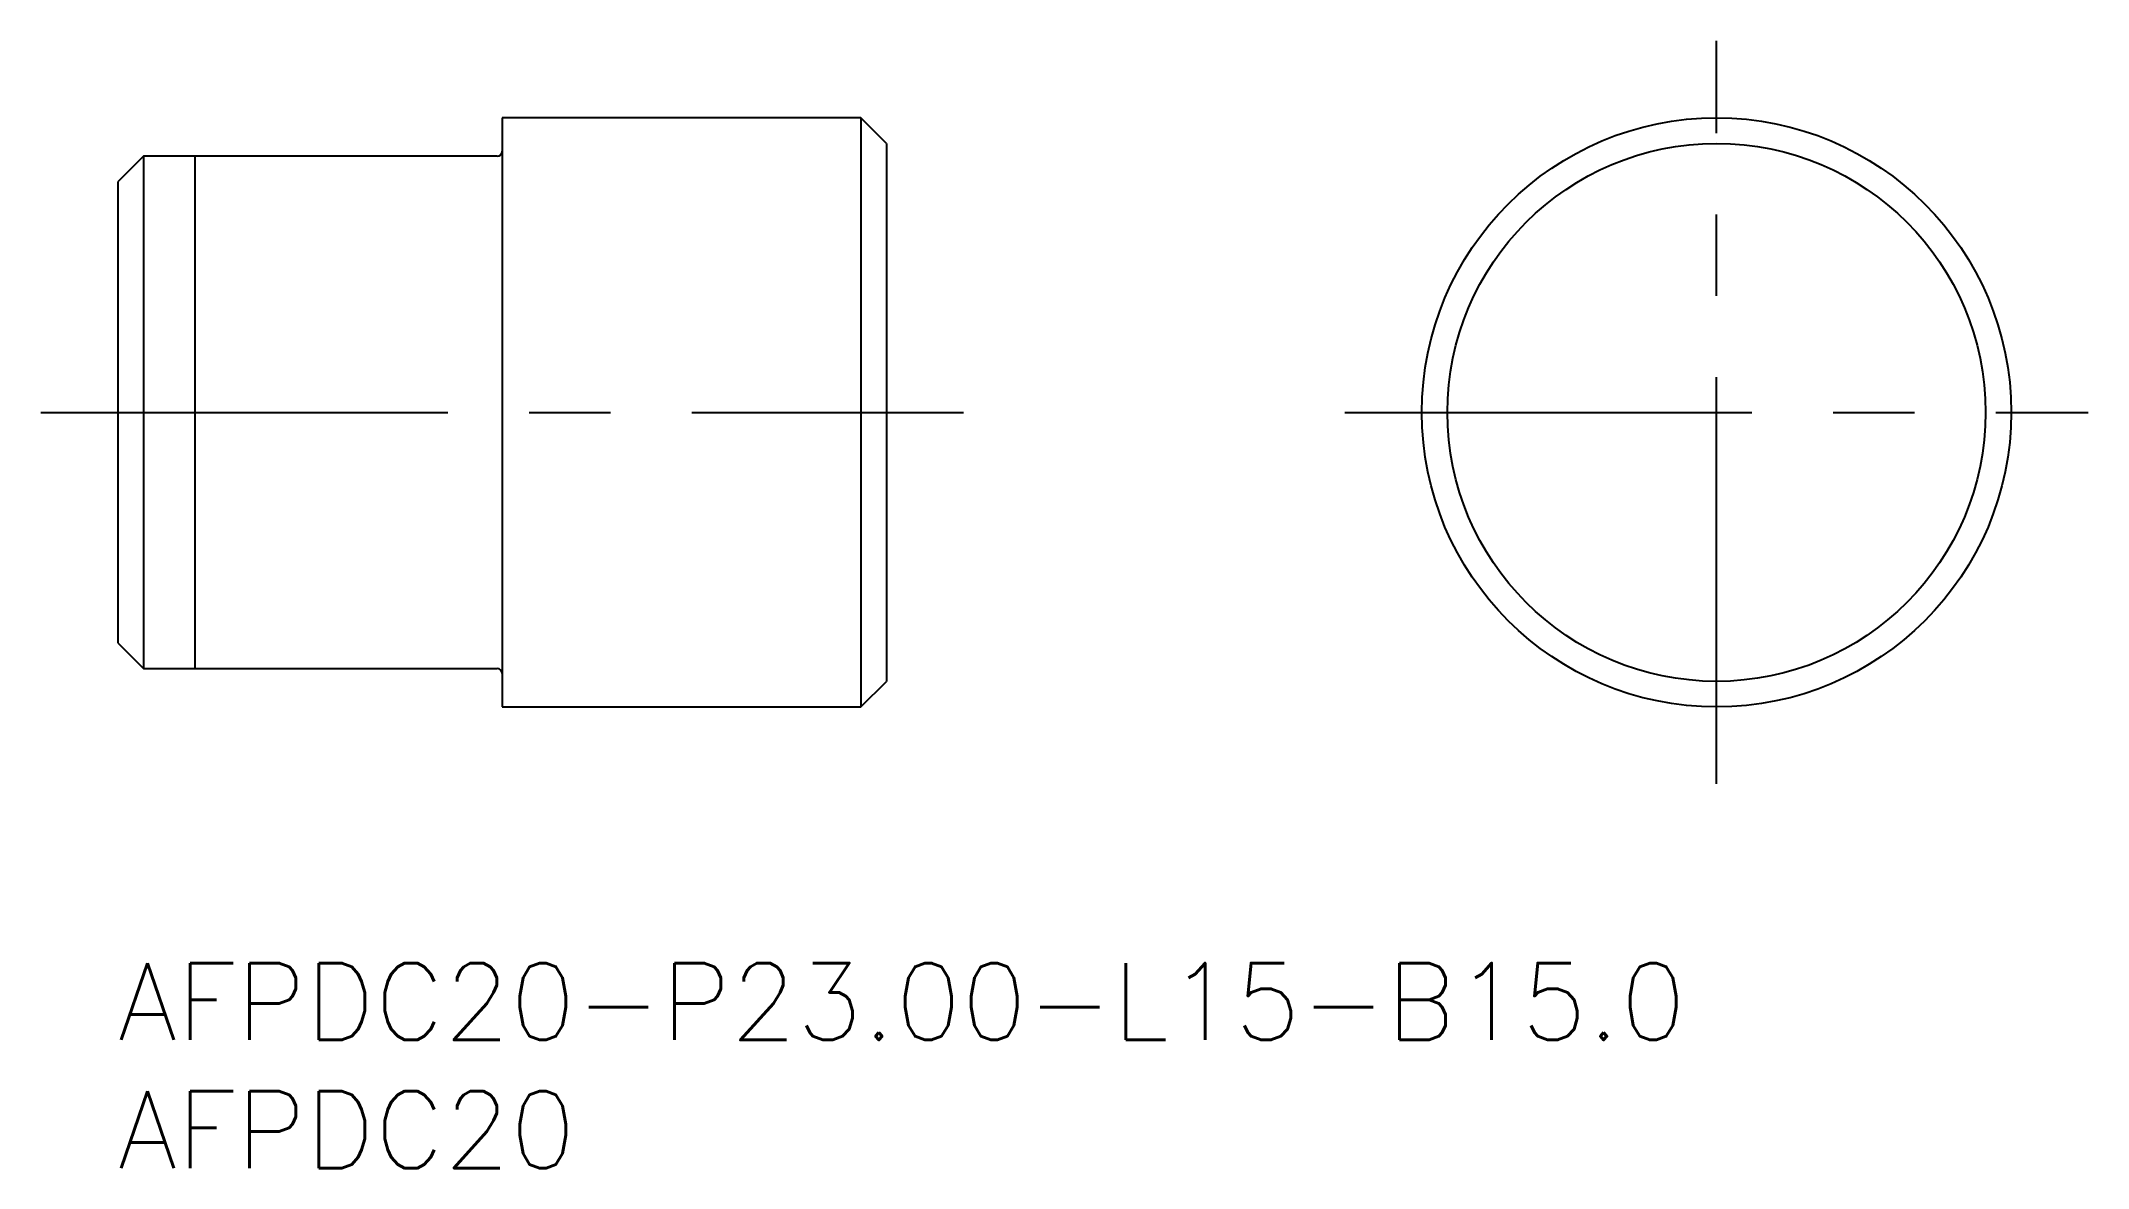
# Model space of a CAD drawing. Extents: x -3 to 76.9, y -8 to 36.
import ezdxf

# ---------------------------------------------------------------- set-up
doc = ezdxf.new("R2010")
doc.units = 0
doc.header["$LTSCALE"] = 0.5
doc.linetypes.add('CENTER', pattern=[50.8, 31.75, -6.35, 6.35, -6.35])
for name, color, linetype in [('MSM_CENTER', 1, 'CENTER'), ('MSM_CONTINUOUS', 7, 'CONTINUOUS'), ('MSM_NARROW', 5, 'CONTINUOUS'), ('MSM_PART_NUMBER', 7, 'CONTINUOUS')]:
    doc.layers.add(name, color=color, linetype=linetype)
doc.styles.get("Standard").update_dxf_attribs({"font": 'txt.shx', "height": 1, "bigfont": 'bigfont.shx'})

# ---------------------------------------------------------------- blocks, each defined once
blk = doc.blocks.new('*U13')
at = {"layer": 'MSM_PART_NUMBER'}
blk.add_text('AFPDC20-P23.00-L15-B15.0', height=3, dxfattribs=at).set_placement((0, -3))
blk = doc.blocks.new('*U14')
at = {"layer": 'MSM_PART_NUMBER'}
blk.add_text('AFPDC20', height=3, dxfattribs=at).set_placement((0, -8))

msp = doc.modelspace()

# ---------------------------------------------------------------- linework, layer by layer
at = {"layer": 'MSM_CENTER'}
for p, q in [((62.39, 7), (62.39, 36)), ((-3, 21.5), (33, 21.5)), ((47.89, 21.5), (76.89, 21.5))]:
    msp.add_line(p, q, dxfattribs=at)
at = {"layer": 'MSM_CONTINUOUS'}
for p, q in [((29, 33), (15, 33)), ((15, 33), (15, 10)), ((30, 32), (29, 33)), ((29, 33), (29, 10)), ((30, 32), (30, 11)), ((1, 31.5), (0, 30.5)), ((14.8, 31.5), (1, 31.5)), ((1, 31.5), (1, 11.5)), ((0, 30.5), (0, 12.5)), ((0, 12.5), (1, 11.5)), ((1, 11.5), (14.8, 11.5)), ((29, 10), (30, 11)), ((15, 10), (29, 10))]:
    msp.add_line(p, q, dxfattribs=at)
for radius in [11.5, 10.5]:
    msp.add_circle((62.39, 21.5), radius, dxfattribs=at)
for centre, start, end in [((14.8, 31.7), 270, 0), ((14.8, 11.3), 0, 90)]:
    msp.add_arc(centre, 0.2, start, end, dxfattribs=at)
at = {"layer": 'MSM_NARROW'}
msp.add_line((3, 31.5), (3, 11.5), dxfattribs=at)

# ---------------------------------------------------------------- block references
at = {"layer": 'MSM_CONTINUOUS'}
for name in ['*U13', '*U14']:
    msp.add_blockref(name, (0, 0), dxfattribs=at)

doc.saveas('drawing.dxf')
